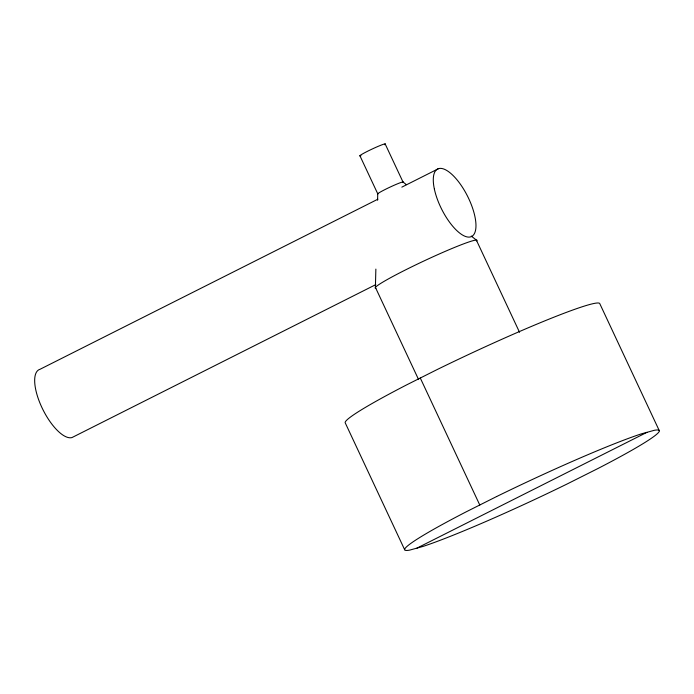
<?xml version="1.0" encoding="UTF-8"?>
<svg xmlns="http://www.w3.org/2000/svg" width="694" height="694" viewBox="0 0 694 694"><rect width="100%" height="100%" fill="white"/><g stroke="black" fill="none" stroke-linecap="round" stroke-linejoin="round"><path stroke-width="1.04" d="M375.862 269.099L375.402 287.385L418.586 379.566M377.579 200.245L377.736 193.791M377.9 199.187L40.026 369.286A37.78 14.487 63.3 0 0 41.857 407.43A37.78 14.487 63.3 0 0 72.002 437.55L375.81 284.609M401.843 187.137L438.643 168.607M417.016 548.087L646.947 432.336M402.971 181.967L406.346 184.639M471.287 236.081L476.353 240.089L519.528 332.27M659.3 430.705L599.816 303.72A140.552 9.56 -25.1 0 0 437.151 369.555L406.693 384.849A140.552 9.56 -25.1 0 0 345.178 422.741L404.663 549.726M385.127 143.875L403.084 182.192A14.053 0.954 -25.1 0 0 389.985 187.137A14.053 0.954 -25.1 0 0 377.848 194.016L359.891 155.699M420.286 378.022L479.771 505.006M375.853 288.279A56.223 3.826 -25.1 0 1 424.39 260.762A56.223 3.826 -25.1 0 1 476.795 240.983M360.975 155.734A14.053 0.954 -25.1 0 1 372.14 149.045A14.053 0.954 -25.1 0 1 384.493 144.716M496.635 496.54L466.177 511.834A140.552 9.56 -25.1 0 0 409.642 550.125L422.958 546.447A140.552 9.56 -25.1 0 0 567.328 483.883L597.786 468.597A140.552 9.56 -25.1 0 0 654.321 430.297L641.004 433.976A140.552 9.56 -25.1 0 0 496.635 496.54M434.383 189.15A37.78 14.487 63.3 0 0 470.627 236.871A37.78 14.487 63.3 0 0 458.899 182.201A37.78 14.487 63.3 0 0 434.383 189.15"/></g></svg>
